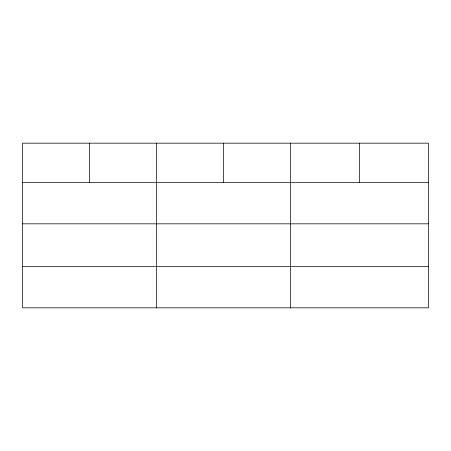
<?xml version="1.0" encoding="UTF-8"?>
<svg xmlns="http://www.w3.org/2000/svg" width="451" height="451" viewBox="0 0 451 451"><rect width="100%" height="100%" fill="white"/><g stroke="black" fill="none" stroke-linecap="round" stroke-linejoin="round"><path stroke-width="0.68" d="M428.45 223.826L428.45 143.17L22.55 143.17L22.55 307.83L428.45 307.83L428.45 223.826L22.55 223.826M22.55 182.452L428.45 182.452M22.55 266.456L428.45 266.456M359.447 143.17L359.447 182.452M290.444 143.17L290.444 307.83M223.47 143.17L223.47 182.452M156.497 143.17L156.497 307.83M89.523 143.17L89.523 182.452"/></g></svg>
